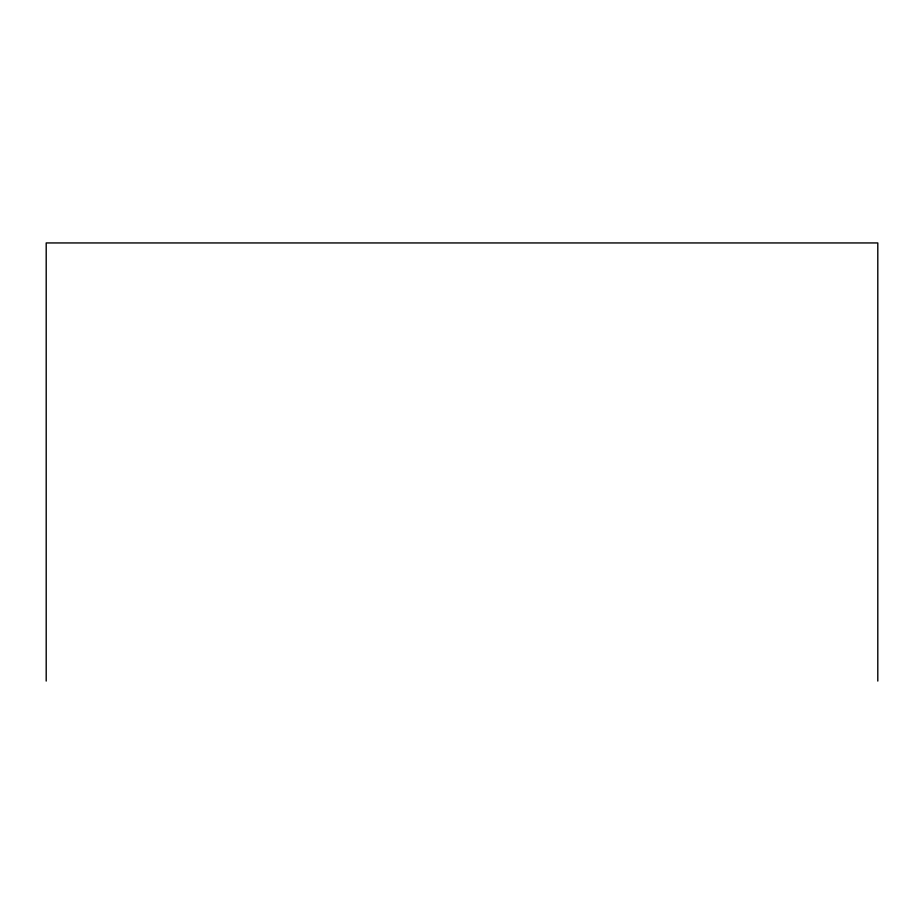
<?xml version="1.0" encoding="UTF-8"?>
<svg xmlns="http://www.w3.org/2000/svg" width="924" height="924" viewBox="0 0 924 924"><rect width="100%" height="100%" fill="white"/><g stroke="black" fill="none" stroke-linecap="round" stroke-linejoin="round"><path stroke-width="1.39" d="M877.8 681.057L877.8 242.943L46.2 242.943L46.2 681.057"/></g></svg>
